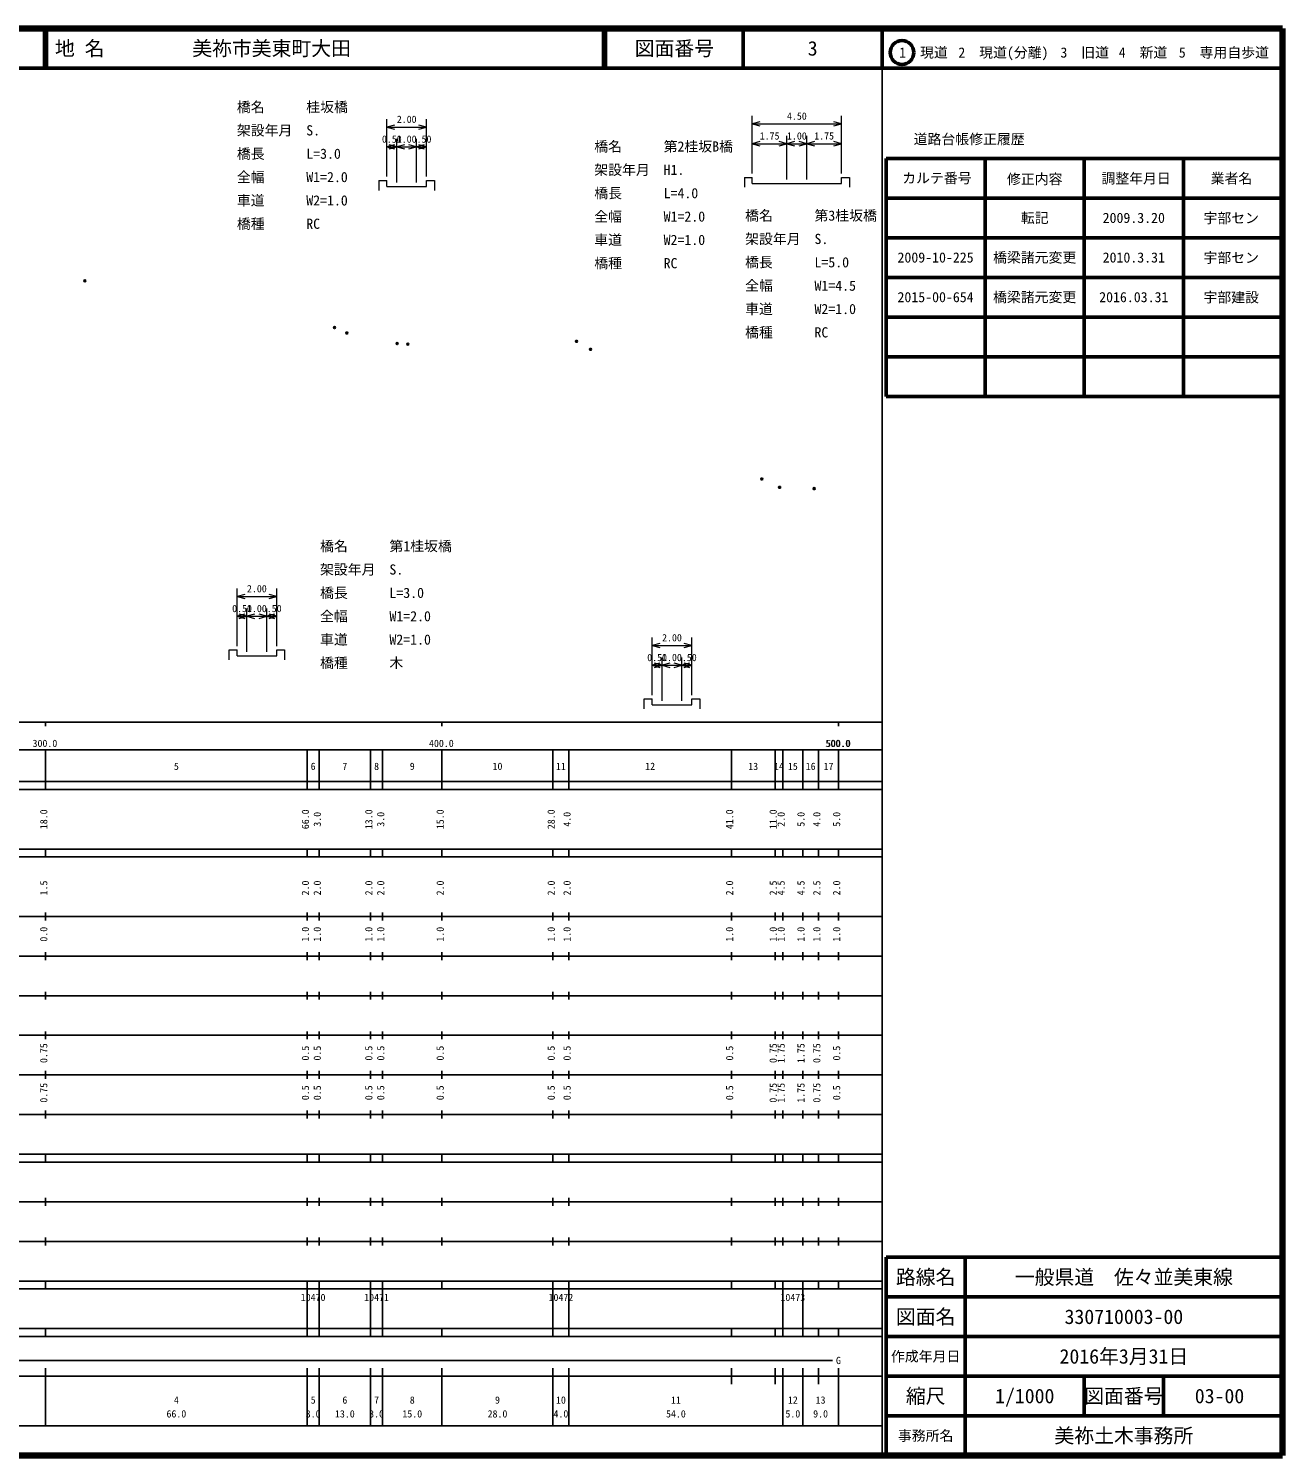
# Model space of a CAD drawing. Units: millimetres on the paper, with parts at other scales. Extents: x 40 to 680, y 20 to 380.
# Drawn here: x 363.7 to 680, y 20 to 380 of the extents above; entities that cross this region are included whole.
import ezdxf
from ezdxf.enums import TextEntityAlignment as Align

# ---------------------------------------------------------------- set-up
doc = ezdxf.new("R2010")
doc.units = ezdxf.units.MM
doc.header["$PDMODE"] = 32
doc.header["$PDSIZE"] = 0.5
for name, color, linetype in [('M-TTL-TXT', 7, 'Continuous'), ('S-OTRS', 6, 'Continuous'), ('S-TTL-TXT', 7, 'Continuous')]:
    doc.layers.add(name, color=color, linetype=linetype)
for name, color, linetype, lineweight in [('S-STR-HTXT', 7, 'Continuous', 13), ('S-TTL', 2, 'Continuous', 140), ('S-TTL-BAND', 7, 'Continuous', 25), ('S-TTL-FRAM', 2, 'Continuous', 50), ('S-TTL-LINE', 7, 'Continuous', 50)]:
    doc.layers.add(name, color=color, linetype=linetype, lineweight=lineweight)
doc.styles.add('ＭＳ ゴシック', font='')
doc.styles.get('ＭＳ ゴシック').set_extended_font_data('MS Gothic')

msp = doc.modelspace()

# ---------------------------------------------------------------- linework, layer by layer
at = {"layer": 'S-OTRS'}
for p in [(377.914, 316.375), (440.919, 304.545), (444.001, 303.185), (456.675, 300.505), (459.368, 300.367), (501.957, 301.084), (505.49, 299.067), (548.658, 266.351), (553.171, 264.248), (561.87, 263.922)]:
    msp.add_point(p, dxfattribs=at)
at = {"layer": 'S-STR-HTXT'}
for p, q in [((454.094, 342.639), (454.094, 357.139)), ((464.094, 342.639), (464.094, 357.139)), ((546.266, 343.442), (546.266, 357.942)), ((548.198, 356.46), (546.266, 355.942)), ((568.766, 355.942), (566.834, 356.46)), ((568.766, 343.442), (568.766, 357.942)), ((456.026, 355.657), (454.094, 355.139)), ((454.094, 355.139), (464.094, 355.139)), ((454.094, 355.139), (456.026, 354.621)), ((464.094, 355.139), (462.162, 355.657)), ((462.162, 354.621), (464.094, 355.139)), ((546.266, 355.942), (568.766, 355.942)), ((546.266, 355.942), (548.198, 355.424)), ((555.016, 341.942), (555.016, 352.942)), ((560.016, 341.942), (560.016, 352.942)), ((566.834, 355.424), (568.766, 355.942)), ((456.026, 350.657), (454.094, 350.139)), ((454.094, 350.139), (456.594, 350.139)), ((454.094, 350.139), (456.026, 349.621)), ((456.594, 350.139), (454.662, 350.657)), ((454.662, 349.621), (456.594, 350.139)), ((456.594, 341.139), (456.594, 352.139)), ((458.526, 350.657), (456.594, 350.139)), ((456.594, 350.139), (461.594, 350.139)), ((456.594, 350.139), (458.526, 349.621)), ((461.594, 350.139), (459.662, 350.657)), ((459.662, 349.621), (461.594, 350.139)), ((461.594, 341.139), (461.594, 352.139)), ((463.526, 350.657), (461.594, 350.139)), ((461.594, 350.139), (464.094, 350.139)), ((461.594, 350.139), (463.526, 349.621)), ((464.094, 350.139), (462.162, 350.657)), ((462.162, 349.621), (464.094, 350.139)), ((548.198, 351.46), (546.266, 350.942)), ((546.266, 350.942), (555.016, 350.942)), ((546.266, 350.942), (548.198, 350.424)), ((555.016, 350.942), (553.084, 351.46)), ((553.084, 350.424), (555.016, 350.942)), ((556.948, 351.46), (555.016, 350.942)), ((555.016, 350.942), (560.016, 350.942)), ((555.016, 350.942), (556.948, 350.424)), ((560.016, 350.942), (558.084, 351.46)), ((558.084, 350.424), (560.016, 350.942)), ((561.948, 351.46), (560.016, 350.942)), ((560.016, 350.942), (568.766, 350.942)), ((560.016, 350.942), (561.948, 350.424)), ((568.766, 350.942), (566.834, 351.46)), ((566.834, 350.424), (568.766, 350.942)), ((544.266, 342.442), (546.266, 342.442)), ((544.266, 342.442), (544.266, 339.942)), ((546.266, 340.942), (546.266, 342.442)), ((568.766, 340.942), (568.766, 342.442)), ((568.766, 342.442), (570.766, 342.442)), ((570.766, 342.442), (570.766, 339.942)), ((452.094, 341.639), (454.094, 341.639)), ((452.094, 341.639), (452.094, 339.139)), ((454.094, 340.139), (454.094, 341.639)), ((454.094, 340.139), (456.594, 340.139)), ((456.594, 340.139), (461.594, 340.139)), ((461.594, 340.139), (464.094, 340.139)), ((464.094, 340.139), (464.094, 341.639)), ((464.094, 341.639), (466.094, 341.639)), ((466.094, 341.639), (466.094, 339.139)), ((546.266, 340.942), (555.016, 340.942)), ((555.016, 340.942), (560.016, 340.942)), ((560.016, 340.942), (568.766, 340.942)), ((416.305, 224.214), (416.305, 238.714)), ((426.305, 224.214), (426.305, 238.714)), ((418.237, 237.232), (416.305, 236.714)), ((416.305, 236.714), (426.305, 236.714)), ((416.305, 236.714), (418.237, 236.196)), ((426.305, 236.714), (424.373, 237.232)), ((424.373, 236.196), (426.305, 236.714)), ((418.237, 232.232), (416.305, 231.714)), ((416.305, 231.714), (418.805, 231.714)), ((416.305, 231.714), (418.237, 231.196)), ((418.805, 231.714), (416.873, 232.232)), ((416.873, 231.196), (418.805, 231.714)), ((418.805, 222.714), (418.805, 233.714)), ((420.737, 232.232), (418.805, 231.714)), ((418.805, 231.714), (423.805, 231.714)), ((418.805, 231.714), (420.737, 231.196)), ((423.805, 231.714), (421.873, 232.232)), ((421.873, 231.196), (423.805, 231.714)), ((423.805, 222.714), (423.805, 233.714)), ((425.737, 232.232), (423.805, 231.714)), ((423.805, 231.714), (426.305, 231.714)), ((423.805, 231.714), (425.737, 231.196)), ((426.305, 231.714), (424.373, 232.232)), ((424.373, 231.196), (426.305, 231.714)), ((414.305, 223.214), (416.305, 223.214)), ((414.305, 220.714), (414.305, 223.214)), ((416.305, 221.714), (416.305, 223.214)), ((426.305, 221.714), (426.305, 223.214)), ((426.305, 223.214), (428.305, 223.214)), ((428.305, 223.214), (428.305, 220.714)), ((521.008, 211.853), (521.008, 226.353)), ((522.94, 224.871), (521.008, 224.353)), ((521.008, 224.353), (531.008, 224.353)), ((521.008, 224.353), (522.94, 223.836)), ((531.008, 224.353), (529.076, 224.871)), ((529.076, 223.836), (531.008, 224.353)), ((531.008, 211.853), (531.008, 226.353)), ((416.305, 221.714), (418.805, 221.714)), ((418.805, 221.714), (423.805, 221.714)), ((423.805, 221.714), (426.305, 221.714)), ((522.94, 219.871), (521.008, 219.353)), ((523.508, 219.353), (521.576, 219.871)), ((523.508, 210.353), (523.508, 221.353)), ((525.44, 219.871), (523.508, 219.353)), ((528.508, 219.353), (526.576, 219.871)), ((528.508, 210.353), (528.508, 221.353)), ((530.44, 219.871), (528.508, 219.353)), ((531.008, 219.353), (529.076, 219.871)), ((521.008, 219.353), (523.508, 219.353)), ((521.008, 219.353), (522.94, 218.836)), ((521.576, 218.836), (523.508, 219.353)), ((523.508, 219.353), (528.508, 219.353)), ((523.508, 219.353), (525.44, 218.836)), ((526.576, 218.836), (528.508, 219.353)), ((528.508, 219.353), (531.008, 219.353)), ((528.508, 219.353), (530.44, 218.836)), ((529.076, 218.836), (531.008, 219.353)), ((519.008, 210.853), (521.008, 210.853)), ((519.008, 208.353), (519.008, 210.853)), ((521.008, 209.353), (521.008, 210.853)), ((521.008, 209.353), (523.508, 209.353)), ((523.508, 209.353), (528.508, 209.353)), ((528.508, 209.353), (531.008, 209.353)), ((531.008, 209.353), (531.008, 210.853)), ((531.008, 210.853), (533.008, 210.853)), ((533.008, 210.853), (533.008, 208.353))]:
    msp.add_line(p, q, dxfattribs=at)
at = {"layer": 'S-TTL'}
for p, q in [((680, 380), (40, 380)), ((680, 20), (680, 380)), ((40, 20), (680, 20))]:
    msp.add_line(p, q, dxfattribs=at)
at = {"layer": 'S-TTL-BAND'}
for p, q in [((579, 20), (579, 370)), ((40, 205), (579, 205)), ((368, 205), (368, 204)), ((468, 205), (468, 204)), ((568, 205), (568, 204)), ((68, 198), (579, 198)), ((368, 188), (368, 198)), ((434, 188), (434, 198)), ((437, 188), (437, 198)), ((450, 188), (450, 198)), ((453, 188), (453, 198)), ((468, 188), (468, 198)), ((496, 188), (496, 198)), ((500, 188), (500, 198)), ((541, 188), (541, 198)), ((552, 188), (552, 198)), ((554, 188), (554, 198)), ((559, 188), (559, 198)), ((563, 188), (563, 198)), ((568, 188), (568, 198)), ((40, 190), (579, 190)), ((40, 188), (579, 188)), ((40, 173), (579, 173)), ((368, 171), (368, 173)), ((434, 171), (434, 173)), ((437, 171), (437, 173)), ((450, 171), (450, 173)), ((453, 171), (453, 173)), ((468, 171), (468, 173)), ((496, 171), (496, 173)), ((500, 171), (500, 173)), ((541, 171), (541, 173)), ((552, 171), (552, 173)), ((554, 171), (554, 173)), ((559, 171), (559, 173)), ((563, 171), (563, 173)), ((568, 171), (568, 173)), ((40, 171), (579, 171)), ((40, 156), (579, 156)), ((368, 155), (368, 157)), ((434, 155), (434, 157)), ((437, 155), (437, 157)), ((450, 155), (450, 157)), ((453, 155), (453, 157)), ((468, 155), (468, 157)), ((496, 155), (496, 157)), ((500, 155), (500, 157)), ((541, 155), (541, 157)), ((552, 155), (552, 157)), ((554, 155), (554, 157)), ((559, 155), (559, 157)), ((563, 155), (563, 157)), ((568, 155), (568, 157)), ((46, 146), (579, 146)), ((368, 145), (368, 147)), ((434, 145), (434, 147)), ((437, 145), (437, 147)), ((450, 145), (450, 147)), ((453, 145), (453, 147)), ((468, 145), (468, 147)), ((496, 145), (496, 147)), ((500, 145), (500, 147)), ((541, 145), (541, 147)), ((552, 145), (552, 147)), ((554, 145), (554, 147)), ((559, 145), (559, 147)), ((563, 145), (563, 147)), ((568, 145), (568, 147)), ((368, 135), (368, 137)), ((434, 135), (434, 137)), ((437, 135), (437, 137)), ((450, 135), (450, 137)), ((453, 135), (453, 137)), ((468, 135), (468, 137)), ((496, 135), (496, 137)), ((500, 135), (500, 137)), ((541, 135), (541, 137)), ((552, 135), (552, 137)), ((554, 135), (554, 137)), ((559, 135), (559, 137)), ((563, 135), (563, 137)), ((568, 135), (568, 137)), ((52, 136), (579, 136)), ((46, 126), (579, 126)), ((368, 125), (368, 127)), ((434, 125), (434, 127)), ((437, 125), (437, 127)), ((450, 125), (450, 127)), ((453, 125), (453, 127)), ((468, 125), (468, 127)), ((496, 125), (496, 127)), ((500, 125), (500, 127)), ((541, 125), (541, 127)), ((552, 125), (552, 127)), ((554, 125), (554, 127)), ((559, 125), (559, 127)), ((563, 125), (563, 127)), ((568, 125), (568, 127)), ((52, 116), (579, 116)), ((368, 115), (368, 117)), ((434, 115), (434, 117)), ((437, 115), (437, 117)), ((450, 115), (450, 117)), ((453, 115), (453, 117)), ((468, 115), (468, 117)), ((496, 115), (496, 117)), ((500, 115), (500, 117)), ((541, 115), (541, 117)), ((552, 115), (552, 117)), ((554, 115), (554, 117)), ((559, 115), (559, 117)), ((563, 115), (563, 117)), ((568, 115), (568, 117)), ((46, 106), (579, 106)), ((368, 105), (368, 107)), ((434, 105), (434, 107)), ((437, 105), (437, 107)), ((450, 105), (450, 107)), ((453, 105), (453, 107)), ((468, 105), (468, 107)), ((496, 105), (496, 107)), ((500, 105), (500, 107)), ((541, 105), (541, 107)), ((552, 105), (552, 107)), ((554, 105), (554, 107)), ((559, 105), (559, 107)), ((563, 105), (563, 107)), ((568, 105), (568, 107)), ((40, 96), (579, 96)), ((40, 94), (579, 94)), ((368, 94), (368, 96)), ((434, 94), (434, 96)), ((437, 94), (437, 96)), ((450, 94), (450, 96)), ((453, 94), (453, 96)), ((468, 94), (468, 96)), ((496, 94), (496, 96)), ((500, 94), (500, 96)), ((541, 94), (541, 96)), ((552, 94), (552, 96)), ((554, 94), (554, 96)), ((559, 94), (559, 96)), ((563, 94), (563, 96)), ((568, 94), (568, 96)), ((49, 84), (579, 84)), ((368, 83), (368, 85)), ((434, 83), (434, 85)), ((437, 83), (437, 85)), ((450, 83), (450, 85)), ((453, 83), (453, 85)), ((468, 83), (468, 85)), ((496, 83), (496, 85)), ((500, 83), (500, 85)), ((541, 83), (541, 85)), ((552, 83), (552, 85)), ((554, 83), (554, 85)), ((559, 83), (559, 85)), ((563, 83), (563, 85)), ((568, 83), (568, 85)), ((40, 74), (579, 74)), ((368, 73), (368, 75)), ((434, 73), (434, 75)), ((437, 73), (437, 75)), ((450, 73), (450, 75)), ((453, 73), (453, 75)), ((468, 73), (468, 75)), ((496, 73), (496, 75)), ((500, 73), (500, 75)), ((541, 73), (541, 75)), ((552, 73), (552, 75)), ((554, 73), (554, 75)), ((559, 73), (559, 75)), ((563, 73), (563, 75)), ((568, 73), (568, 75)), ((40, 64), (579, 64)), ((40, 62), (579, 62)), ((368, 62), (368, 64)), ((434, 62), (434, 64)), ((434, 52), (434, 62)), ((437, 62), (437, 64)), ((437, 52), (437, 62)), ((450, 62), (450, 64)), ((450, 52), (450, 62)), ((453, 62), (453, 64)), ((453, 52), (453, 62)), ((468, 62), (468, 64)), ((496, 62), (496, 64)), ((496, 52), (496, 62)), ((500, 62), (500, 64)), ((500, 52), (500, 62)), ((541, 62), (541, 64)), ((552, 62), (552, 64)), ((554, 62), (554, 64)), ((554, 52), (554, 62)), ((559, 62), (559, 64)), ((559, 52), (559, 62)), ((563, 62), (563, 64)), ((568, 62), (568, 64)), ((40, 52), (579, 52)), ((368, 50), (368, 52)), ((434, 50), (434, 52)), ((437, 50), (437, 52)), ((450, 50), (450, 52)), ((453, 50), (453, 52)), ((468, 50), (468, 52)), ((496, 50), (496, 52)), ((500, 50), (500, 52)), ((541, 50), (541, 52)), ((552, 50), (552, 52)), ((554, 50), (554, 52)), ((559, 50), (559, 52)), ((563, 50), (563, 52)), ((568, 50), (568, 52)), ((40, 50), (579, 50)), ((69.5, 44), (566.5, 44)), ((40, 40), (579, 40)), ((368, 27.5), (368, 42)), ((434, 27.5), (434, 42)), ((437, 27.5), (437, 42)), ((450, 27.5), (450, 42)), ((453, 27.5), (453, 42)), ((468, 27.5), (468, 42)), ((496, 27.5), (496, 42)), ((500, 27.5), (500, 42)), ((541, 38), (541, 42)), ((552, 38), (552, 42)), ((554, 27.5), (554, 42)), ((559, 27.5), (559, 42)), ((563, 38), (563, 42)), ((568, 27.5), (568, 42)), ((68, 27.5), (579, 27.5))]:
    msp.add_line(p, q, dxfattribs=at)
at = {"layer": 'S-TTL-FRAM'}
for p, q in [((580, 347.197), (580, 287.197)), ((580, 347.197), (680, 347.197)), ((580, 287.197), (680, 287.197)), ((680, 70), (580, 70)), ((580, 70), (580, 20))]:
    msp.add_line(p, q, dxfattribs=at)
at = {"layer": 'S-TTL-LINE'}
for p, q in [((367.75, 380), (367.75, 370)), ((368.25, 380), (368.25, 370)), ((508.747, 380), (508.747, 370)), ((509.247, 380), (509.247, 370)), ((543.997, 380), (543.997, 370)), ((579, 380), (579, 370)), ((40, 370), (680, 370)), ((605, 347.197), (605, 287.197)), ((630, 347.197), (630, 287.197)), ((655, 347.197), (655, 287.197)), ((580, 337.197), (680, 337.197)), ((580, 327.197), (680, 327.197)), ((580, 317.197), (680, 317.197)), ((580, 307.197), (680, 307.197)), ((580, 297.197), (680, 297.197)), ((600, 70), (600, 20)), ((680, 60), (580, 60)), ((680, 50), (580, 50)), ((680, 40), (580, 40)), ((630, 40), (630, 30)), ((650, 40), (650, 30)), ((680, 30), (580, 30))]:
    msp.add_line(p, q, dxfattribs=at)
msp.add_circle((584.031, 373.958), 3, dxfattribs=at)

# ---------------------------------------------------------------- texts
at = {"layer": 'M-TTL-TXT', "style": 'ＭＳ ゴシック'}
for s, p in [('2015-00-654', (592.5, 312.245)), ('橋梁諸元変更', (617.5, 312.245)), ('2016.03.31', (642.5, 312.245)), ('宇部建設', (667.077, 312.189))]:
    msp.add_text(s, height=2.566, dxfattribs=at).set_placement(p, align=Align.MIDDLE_CENTER)
at = {"layer": 'S-STR-HTXT', "style": 'ＭＳ ゴシック'}
for s, p in [('橋名\u3000\u3000\u3000桂坂橋', (416.261, 358.152)), ('架設年月\u3000S.', (416.261, 352.261)), ('橋長\u3000\u3000\u3000L=3.0', (416.261, 346.37)), ('橋名\u3000\u3000\u3000第2桂坂B橋', (506.407, 348.201)), ('架設年月\u3000H1.', (506.407, 342.31)), ('全幅\u3000\u3000\u3000W1=2.0', (416.261, 340.478)), ('橋長\u3000\u3000\u3000L=4.0', (506.407, 336.419)), ('車道\u3000\u3000\u3000W2=1.0', (416.261, 334.587)), ('橋種\u3000\u3000\u3000RC', (416.261, 328.696)), ('全幅\u3000\u3000\u3000W1=2.0', (506.407, 330.528)), ('橋名\u3000\u3000\u3000第3桂坂橋', (544.457, 330.757)), ('車道\u3000\u3000\u3000W2=1.0', (506.407, 324.637)), ('架設年月\u3000S.', (544.457, 324.866)), ('橋種\u3000\u3000\u3000RC', (506.407, 318.746)), ('橋長\u3000\u3000\u3000L=5.0', (544.457, 318.975)), ('全幅\u3000\u3000\u3000W1=4.5', (544.457, 313.084)), ('車道\u3000\u3000\u3000W2=1.0', (544.457, 307.193)), ('橋種\u3000\u3000\u3000RC', (544.457, 301.301)), ('橋名\u3000\u3000\u3000第1桂坂橋', (437.238, 247.36)), ('架設年月\u3000S.', (437.238, 241.469)), ('橋長\u3000\u3000\u3000L=3.0', (437.238, 235.578)), ('全幅\u3000\u3000\u3000W1=2.0', (437.238, 229.687)), ('車道\u3000\u3000\u3000W2=1.0', (437.238, 223.796)), ('橋種\u3000\u3000\u3000木', (437.238, 217.905))]:
    msp.add_text(s, height=2.566, dxfattribs=at).set_placement(p, align=Align.BOTTOM_LEFT)
for s, p in [('2.00', (459.094, 355.639)), ('4.50', (557.516, 356.442)), ('0.50', (455.344, 350.639)), ('1.00', (459.094, 350.639)), ('0.50', (462.844, 350.639)), ('1.75', (550.641, 351.442)), ('1.00', (557.516, 351.442)), ('1.75', (564.391, 351.442)), ('2.00', (421.305, 237.214)), ('0.50', (417.555, 232.214)), ('1.00', (421.305, 232.214)), ('0.50', (425.055, 232.214)), ('2.00', (526.008, 224.853)), ('0.50', (522.258, 219.853)), ('1.00', (526.008, 219.853)), ('0.50', (529.758, 219.853))]:
    msp.add_text(s, height=1.833, dxfattribs=at).set_placement(p, align=Align.BOTTOM_CENTER)
at = {"layer": 'S-TTL-BAND', "style": 'ＭＳ ゴシック'}
for s, p in [('300.0', (367.844, 198.195)), ('400.0', (467.844, 198.195)), ('500.0', (567.844, 198.195)), ('500.0', (568, 198.195)), ('5', (401, 192.405)), ('6', (435.5, 192.405)), ('7', (443.5, 192.405)), ('8', (451.5, 192.405)), ('9', (460.5, 192.405)), ('10', (482, 192.405)), ('11', (498, 192.405)), ('12', (520.5, 192.405)), ('13', (546.5, 192.405)), ('14', (553, 192.405)), ('15', (556.5, 192.405)), ('16', (561, 192.405)), ('17', (565.5, 192.405)), ('G', (568, 42.5)), ('4', (401, 32.523)), ('5', (435.5, 32.523)), ('6', (443.5, 32.523)), ('7', (451.5, 32.523)), ('8', (460.5, 32.523)), ('9', (482, 32.523)), ('10', (498, 32.523)), ('11', (527, 32.523)), ('12', (556.5, 32.523)), ('13', (563.5, 32.523)), ('66.0', (401, 29.033)), ('3.0', (435.5, 29.033)), ('13.0', (443.5, 29.033)), ('3.0', (451.5, 29.033)), ('15.0', (460.5, 29.033)), ('28.0', (482, 29.033)), ('4.0', (498, 29.033)), ('54.0', (527, 29.033)), ('5.0', (556.5, 29.033)), ('9.0', (563.5, 29.033))]:
    msp.add_text(s, height=1.833, dxfattribs=at).set_placement(p, align=Align.BOTTOM_CENTER)
for s, p in [('18.0', (369, 180.5)), ('66.0', (435, 180.5)), ('3.0', (438, 180.5)), ('13.0', (451, 180.5)), ('3.0', (454, 180.5)), ('15.0', (469, 180.5)), ('28.0', (497, 180.5)), ('4.0', (501, 180.5)), ('41.0', (542, 180.5)), ('11.0', (553, 180.5)), ('2.0', (555, 180.5)), ('5.0', (560, 180.5)), ('4.0', (564, 180.5)), ('5.0', (569, 180.5)), ('1.5', (369, 163.174)), ('2.0', (435, 163.174)), ('2.0', (438, 163.174)), ('2.0', (451, 163.174)), ('2.0', (454, 163.174)), ('2.0', (469, 163.174)), ('2.0', (497, 163.174)), ('2.0', (501, 163.174)), ('2.0', (542, 163.174)), ('2.5', (553, 163.174)), ('4.5', (555, 163.174)), ('4.5', (560, 163.174)), ('2.5', (564, 163.174)), ('2.0', (569, 163.174)), ('0.0', (369, 151.5)), ('1.0', (435, 151.5)), ('1.0', (438, 151.5)), ('1.0', (451, 151.5)), ('1.0', (454, 151.5)), ('1.0', (469, 151.5)), ('1.0', (497, 151.5)), ('1.0', (501, 151.5)), ('1.0', (542, 151.5)), ('1.0', (553, 151.5)), ('1.0', (555, 151.5)), ('1.0', (560, 151.5)), ('1.0', (564, 151.5)), ('1.0', (569, 151.5)), ('0.75', (369, 121.5)), ('0.5', (435, 121.5)), ('0.5', (438, 121.5)), ('0.5', (451, 121.5)), ('0.5', (454, 121.5)), ('0.5', (469, 121.5)), ('0.5', (497, 121.5)), ('0.5', (501, 121.5)), ('0.5', (542, 121.5)), ('0.75', (553, 121.5)), ('1.75', (555, 121.5)), ('1.75', (560, 121.5)), ('0.75', (564, 121.5)), ('0.5', (569, 121.5)), ('0.75', (369, 111.5)), ('0.5', (435, 111.5)), ('0.5', (438, 111.5)), ('0.5', (451, 111.5)), ('0.5', (454, 111.5)), ('0.5', (469, 111.5)), ('0.5', (497, 111.5)), ('0.5', (501, 111.5)), ('0.5', (542, 111.5)), ('0.75', (553, 111.5)), ('1.75', (555, 111.5)), ('1.75', (560, 111.5)), ('0.75', (564, 111.5)), ('0.5', (569, 111.5))]:
    msp.add_text(s, height=1.833, rotation=90, dxfattribs=at).set_placement(p, align=Align.BOTTOM_CENTER)
for s, p in [('10470', (432.375, 58.405)), ('10471', (448.375, 58.405)), ('10472', (494.875, 58.405)), ('10473', (553.375, 58.405))]:
    msp.add_text(s, height=1.833, dxfattribs=at).set_placement(p, align=Align.BOTTOM_LEFT)
at = {"layer": 'S-TTL-TXT', "style": 'ＭＳ ゴシック'}
for s, p in [('地 名', (370.38, 375)), ('美祢市美東町大田', (405.024, 375))]:
    msp.add_text(s, height=3.666, dxfattribs=at).set_placement(p, align=Align.MIDDLE_LEFT)
for s, height, p in [('図面番号', 3.666, (526.622, 375)), ('3', 3.666, (561.497, 375)), ('1\u3000現道', 2.566, (589.448, 373.958)), ('2\u3000現道(分離)', 2.566, (609.619, 373.958)), ('3\u3000旧道', 2.566, (630.121, 373.958)), ('4\u3000新道', 2.566, (644.824, 373.958)), ('5\u3000専用自歩道', 2.566, (665.228, 373.958)), ('道路台帳修正履歴', 2.566, (600.968, 352.113)), ('カルテ番号', 2.566, (592.839, 342.277)), ('修正内容', 2.566, (617.509, 342.023)), ('調整年月日', 2.566, (643.089, 342.197)), ('業者名', 2.566, (667.134, 342.197)), ('転記', 2.566, (617.5, 332.245)), ('2009.3.20', 2.566, (642.5, 332.245)), ('宇部セン', 2.566, (667.077, 332.189)), ('2009-10-225', 2.566, (592.5, 322.245)), ('橋梁諸元変更', 2.566, (617.5, 322.245)), ('2010.3.31', 2.566, (642.5, 322.245)), ('宇部セン', 2.566, (667.077, 322.189)), ('路線名', 3.666, (590, 65)), ('路線名', 3.666, (590, 65)), ('一般県道\u3000佐々並美東線', 3.666, (640, 65)), ('図面名', 3.666, (590, 55)), ('図面名', 3.666, (590, 55)), ('330710003-00', 3.666, (640, 55)), ('2016年3月31日', 3.666, (640, 45)), ('作成年月日', 2.566, (590, 45)), ('作成年月日', 2.566, (590, 45)), ('縮尺', 3.666, (590, 35)), ('縮尺', 3.666, (590, 35)), ('1/1000', 3.666, (615, 35)), ('図面番号', 3.666, (640, 35)), ('図面番号', 3.666, (640, 35)), ('03-00', 3.666, (664.125, 35)), ('事務所名', 2.566, (590, 25)), ('事務所名', 2.566, (590, 25)), ('美祢土木事務所', 3.666, (640, 25))]:
    msp.add_text(s, height=height, dxfattribs=at).set_placement(p, align=Align.MIDDLE_CENTER)

doc.saveas('drawing.dxf')
